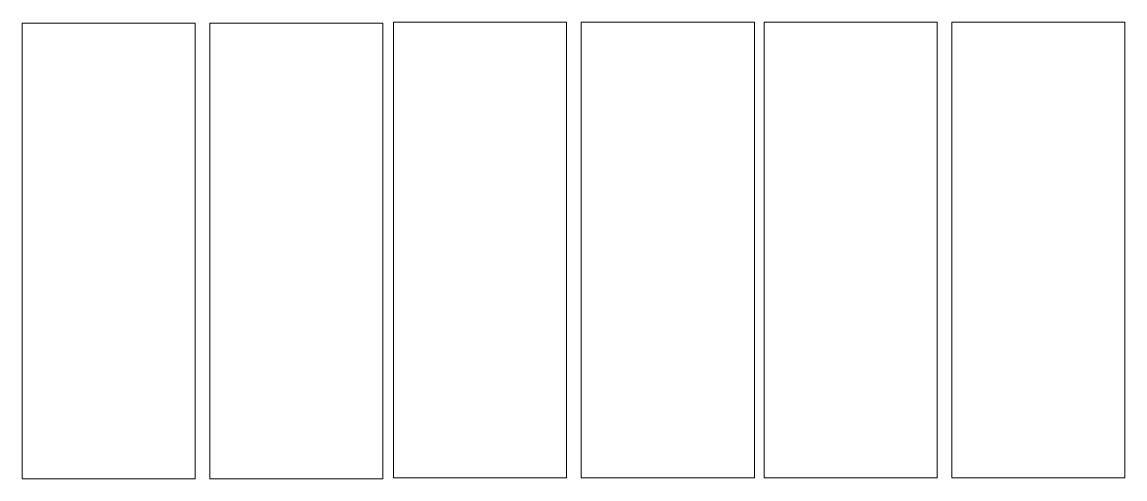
# Model space of a CAD drawing. Header units: inches. Extents: x 0 to 3.63, y 0 to 1.5.
import ezdxf

# ---------------------------------------------------------------- set-up
doc = ezdxf.new("R2010")
doc.units = ezdxf.units.IN
doc.header["$MEASUREMENT"] = 0

msp = doc.modelspace()

# ---------------------------------------------------------------- linework, layer by layer
at = {"color": 1, "linetype": 'Continuous', "lineweight": 5}
for p, q in [((0.57, 1.5), (0, 1.5)), ((0, 1.5), (0, 0)), ((0.57, 0), (0.57, 1.5)), ((1.1886, 1.5), (0.6186, 1.5)), ((0.6186, 1.5), (0.6186, 0)), ((1.1886, 0), (1.1886, 1.5)), ((1.7932, 1.5038), (1.2232, 1.5038)), ((1.2232, 1.5038), (1.2232, 0.0038)), ((1.7932, 0.0038), (1.7932, 1.5038)), ((2.4119, 1.5037), (1.8419, 1.5037)), ((1.8419, 1.5037), (1.8419, 0.0037)), ((2.4119, 0.0037), (2.4119, 1.5037)), ((3.0137, 1.5038), (2.4437, 1.5038)), ((2.4437, 1.5038), (2.4437, 0.0038)), ((3.0137, 0.0038), (3.0137, 1.5038)), ((3.6324, 1.5037), (3.0624, 1.5037)), ((3.0624, 1.5037), (3.0624, 0.0037)), ((3.6324, 0.0037), (3.6324, 1.5037)), ((0, 0), (0.57, 0)), ((1.2232, 0.0038), (1.7932, 0.0038)), ((1.8419, 0.0037), (2.4119, 0.0037)), ((2.4437, 0.0038), (3.0137, 0.0038)), ((3.0624, 0.0037), (3.6324, 0.0037)), ((0.6186, 0), (1.1886, 0))]:
    msp.add_line(p, q, dxfattribs=at)

doc.saveas('drawing.dxf')
